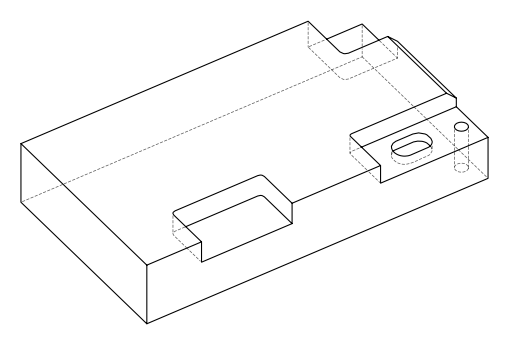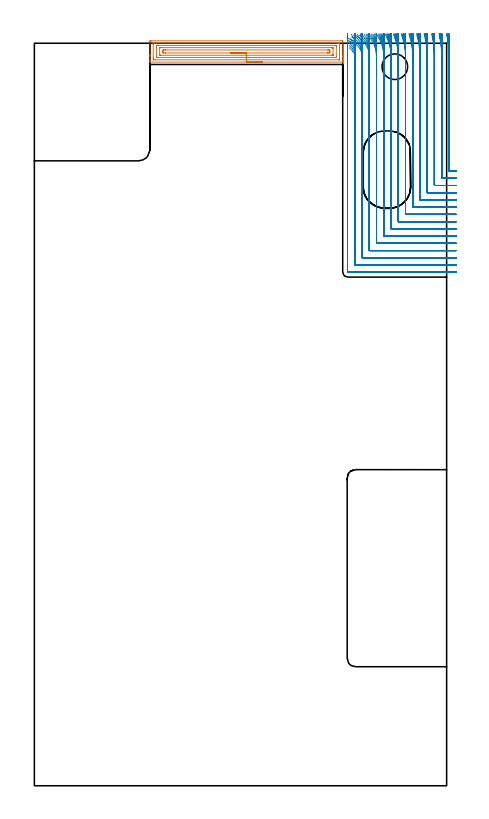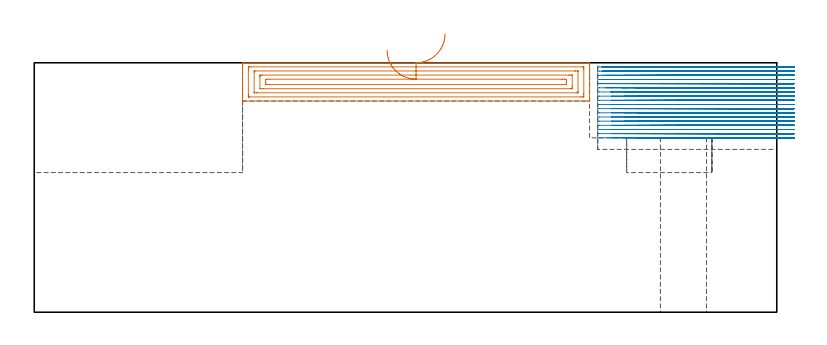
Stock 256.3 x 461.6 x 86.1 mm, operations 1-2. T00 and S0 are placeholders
(PLAN: 8 operations, 7 tool changes, 165.2 min)
(1 AREA_MILL | FG_CHAMFER_SURFACE | UGT0205_001 | 5.05 min | 11630 mm3)
(2 MILL_CORNER_NOTCH_RECTANGULAR | CORNER_NOTCH_RECTANGULAR | NXT0201_008 | Follow Part, ap 1.5, ae 75% | 90.26 min | 242647 mm3)
(3 MILL_CORNER_NOTCH_RECTANGULAR_1 | CORNER_NOTCH_RECTANGULAR_1 | NXT0201_011 | Follow Part, ap 3, ae 75% | 20.78 min | 198196 mm3)
(4 MILL_RECTANGULAR_POCKET | POCKET_RECTANGULAR_STRAIGHT | UGT0201_105 | Follow Part, ap 5.5, ae 75% | 0.78 min | 15100 mm3)
(5 MILL_SLOT | SLOT_PARTIAL_RECTANGULAR | NXT0201_013 | Follow Part, ap 2.5, ae 75% | 47.7 min | 226049 mm3)
(6 SPOT_DRILL | STEP1HOLE | NXT0321_9005460120000 | 0.04 min | 14 mm3)
(7 DRILL_THROUGH_HOLE_INTO_CENTER | STEP1HOLE | NXT0301_072 | 0.27 min | 4769 mm3)
(8 DRILL_TO_ENLARGE_THROUGH_HOLE | STEP1HOLE | UGT0301_241 | 0.28 min | 7146 mm3)
(TOOL UGT0205_001 | Chamfer Mill 20 x 3 x 45 deg. | D20 FL50 Z2)
(TOOL NXT0201_008 | ENDMILL 6mm [2P460-0600-NA 1630] | D6 FL26 Z6)
(TOOL NXT0201_011 | ENDMILL 12mm [2P460-1200-NA 1630] | D12 FL38 Z6)
(TOOL UGT0201_105 | End Mill 22 mm | D22 FL25 Z2)
(TOOL NXT0201_013 | ENDMILL 10mm | D10 FL30 Z4)
(TOOL NXT0321_9005460120000 | NC Spot Drill, 142deg, 12mm, Carbide, Uncoated | D12 PA142 FL30 Z2)
(TOOL NXT0301_072 | Carbide Drill 10.1mm [860.1-1010-051A1-MM 2214] | D10.1 PA140 FL71 Z2)
(TOOL UGT0301_241 | Twist Drill 15.9 mm | D15.9 PA118 FL120 Z2)
(OP 1 AREA_MILL)
G17 G21 G94 G90
T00 M6
G54
G17 G0 G90 X141.8 Y449.9 S1061 M3
G43 Z96.1 H0
G94 G1 X141.762 Z95.228 F250.
X141.648 Z94.363
X141.459 Z93.512
X141.197 Z92.68
X140.863 Z91.874
X140.46 Z91.1
X139.992 Z90.364
X139.46 Z89.672
X138.871 Z89.029
X138.228 Z88.439
X137.536 Z87.908
X136.8 Z87.44
X136.026 Z87.037
X135.22 Z86.703
X134.388 Z86.441
X133.536 Z86.252
X132.672 Z86.138
X131.8 Z86.1
X72.05
X71.91 Y449.906 Z86.093
X71.9 Y450.195 Z85.804
Y450.624 Z85.375
Y451.217 Z84.777
Y453.275 Z82.722
Y453.859 Z82.136
Y454.298 Z81.698
Y462.371 Z73.626
X71.903 Y462.663 Z73.334
X71.91 Y463.091 Z72.906
X72.058 Y463.095 Z72.903
X72.496 Y463.1 Z72.9
X191.104
X191.558 Y463.095 Z72.903
X191.69 Y463.091 Z72.906
X191.7 Y462.955 Z73.042
Y453.859 Z82.136
Y453.275 Z82.722
Y452.978 Z83.019
Y451.217 Z84.777
Y450.624 Z85.375
Y450.337 Z85.662
Y450.193 Z85.806
X191.69 Y449.906 Z86.093
X191.55 Y449.9 Z86.1
X131.8
Y451.314 Z84.686
X75.073
X74.28 Y451.315 Z84.685
X74.18 Y451.316 Z84.684
X73.927 Y451.321 Z84.679
X73.91 Y451.403 Z84.597
X73.903 Y451.589 Z84.411
X73.901 Y452.098 Z83.902
X73.9 Y452.473 Z83.527
X73.901 Y460.902 Z75.098
X73.902 Y461.275 Z74.725
X73.91 Y461.651 Z74.349
X73.916 Y461.68 Z74.32
X73.934 Y461.681 Z74.319
X73.982 Y461.684 Z74.316
X74.081 Y461.685 Z74.315
X74.28 Y461.686 Z74.314
X188.527
X189.32 Y461.685 Z74.315
X189.42 Y461.684 Z74.316
X189.673 Y461.679 Z74.321
X189.69 Y461.597 Z74.403
X189.697 Y461.411 Z74.589
X189.699 Y460.902 Z75.098
X189.7 Y460.527 Z75.473
X189.699 Y452.098 Z83.902
X189.698 Y451.725 Z84.275
X189.69 Y451.349 Z84.651
X189.684 Y451.32 Z84.68
X189.666 Y451.318 Z84.682
X189.618 Y451.316 Z84.684
X189.519 Y451.315 Z84.685
X189.32 Y451.314 Z84.686
X131.8
Y452.728 Z83.272
X76.316 Y452.729 Z83.271
X76.063 Y452.731 Z83.269
X75.979 Y452.732 Z83.268
X75.921 Y452.735 Z83.265
X75.91 Y452.818 Z83.182
X75.904 Y452.978 Z83.022
X75.901 Y453.139 Z82.861
Y460.022 Z75.978
X75.902 Y460.18 Z75.82
X75.909 Y460.236 Z75.764
X75.914 Y460.265 Z75.735
X75.938 Y460.266 Z75.734
X76.063 Y460.268 Z75.732
X76.702 Y460.271 Z75.729
X76.955
X187.284
X187.537 Y460.269 Z75.731
X187.621 Y460.268 Z75.732
X187.679 Y460.265 Z75.735
X187.69 Y460.182 Z75.818
X187.696 Y460.022 Z75.978
X187.699 Y459.861 Z76.139
Y452.978 Z83.022
X187.698 Y452.819 Z83.181
X187.691 Y452.764 Z83.236
X187.686 Y452.735 Z83.265
X187.662 Y452.734 Z83.266
X187.537 Y452.731 Z83.269
X186.898 Y452.729 Z83.271
X186.645 Y452.728 Z83.272
X131.8
Y454.143 Z81.857
X78.739
X78.45 Y454.144 Z81.856
X78.015 Y454.148 Z81.852
X77.919 Y454.15 Z81.85
X77.91 Y454.318 Z81.682
X77.901 Y454.686 Z81.314
X77.9 Y454.739 Z81.261
X77.901 Y458.675 Z77.325
X77.903 Y458.778 Z77.222
X77.907 Y458.829 Z77.171
X77.91 Y458.849 Z77.151
X77.934 Y458.851 Z77.149
X78.137 Y458.855 Z77.145
X78.739 Y458.857 Z77.143
X79.026
X184.861
X185.15 Y458.856 Z77.144
X185.585 Y458.852 Z77.148
X185.681 Y458.85 Z77.15
X185.69 Y458.682 Z77.318
X185.699 Y458.314 Z77.686
X185.7 Y458.261 Z77.739
X185.699 Y454.325 Z81.675
X185.697 Y454.222 Z81.778
X185.693 Y454.171 Z81.829
X185.69 Y454.151 Z81.849
X185.666 Y454.149 Z81.851
X185.463 Y454.145 Z81.855
X184.861 Y454.143 Z81.857
X184.574
X131.8
Y455.557 Z80.443
X81.414
X80.582 Y455.561 Z80.439
X80.522 Y455.564 Z80.436
X79.91 Y455.62 Z80.38
X79.902 Y456.232 Z79.768
X79.901 Y456.5 Z79.5
X79.904 Y457.111 Z78.889
X79.91 Y457.38 Z78.62
X80.465 Y457.437 Z78.563
X80.522 Y457.439 Z78.561
X81.351 Y457.443 Z78.557
X81.414
X182.186
X183.018 Y457.439 Z78.561
X183.078 Y457.436 Z78.564
X183.69 Y457.38 Z78.62
X183.698 Y456.768 Z79.232
X183.699 Y456.5 Z79.5
X183.696 Y455.889 Z80.111
X183.69 Y455.62 Z80.38
X183.135 Y455.563 Z80.437
X183.078 Y455.561 Z80.439
X182.249 Y455.557 Z80.443
X182.186
X131.8
X130.928 Z80.481
X130.064 Z80.595
X129.212 Z80.784
X128.38 Z81.046
X127.574 Z81.38
X126.8 Z81.783
X126.064 Z82.252
X125.372 Z82.783
X124.729 Z83.372
X124.14 Z84.015
X123.608 Z84.707
X123.14 Z85.443
X122.737 Z86.217
X122.403 Z87.023
X122.141 Z87.855
X121.952 Z88.707
X121.838 Z89.572
X121.8 Z90.443
G0 Z96.1
M5
M2
(OP 2 MILL_CORNER_NOTCH_RECTANGULAR)
G17 G21 G94 G90
T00 M6
G54
G17 G0 G90 X256.198 Y467.523 S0 M3
G43 Z96.1 H1
Z84.661
G94 G1 X256.724 Y464.57 F250.
G2 X257.7 Y453.523 R63. F500.
G1 Y382.495
G3 X257.995 Y382.2 R0.3
G1 X259.3
X262.3 F250.
G0 Z96.1
X251.574 Y467.546
Z84.661
G1 X252.142 Y464.6
G2 X253.2 Y453.523 R58.5 F500.
G1 Y377.995
G3 X253.495 Y377.7 R0.3
G1 X259.3
X262.3 F250.
G0 Z96.1
X246.936 Y467.536
Z84.661
G1 X247.552 Y464.6
G2 X248.7 Y453.523 R54. F500.
G1 Y373.495
G3 X248.995 Y373.2 R0.3
G1 X259.3
X262.3 F250.
G0 Z96.1
X242.273 Y467.524
Z84.661
G1 X242.945 Y464.6
G2 X244.2 Y453.523 R49.5 F500.
G1 Y368.996
G3 X244.496 Y368.7 R0.3
G1 X259.3
X262.3 F250.
G0 Z96.1
X237.577 Y467.508
Z84.661
G1 X238.315 Y464.6
G2 X239.7 Y453.523 R45. F500.
G1 Y364.496
G3 X239.996 Y364.2 R0.3
G1 X259.3
X262.3 F250.
G0 Z96.1
X232.835 Y467.486
Z84.661
G1 X233.656 Y464.6
G2 X235.2 Y453.523 R40.5 F500.
G1 Y359.996
G3 X235.496 Y359.7 R0.3
G1 X259.3
X262.3 F250.
G0 Z96.1
X228.03 Y467.454
Z84.661
G1 X228.953 Y464.6
G2 X230.7 Y453.523 R36. F500.
G1 Y355.496
G3 X230.996 Y355.2 R0.3
G1 X259.3
X262.3 F250.
G0 Z96.1
X223.133 Y467.408
Z84.661
G1 X224.188 Y464.6
G2 X226.2 Y453.523 R31.5 F500.
G1 Y350.996
G3 X226.496 Y350.7 R0.3
G1 X259.3
X262.3 F250.
G0 Z96.1
X218.092 Y467.336
Z84.661
G1 X219.323 Y464.6
G2 X221.7 Y453.523 R27. F500.
G1 Y346.496
G3 X221.996 Y346.2 R0.3
G1 X259.3
X262.3 F250.
G0 Z96.1
X212.807 Y467.211
Z84.661
G1 X214.284 Y464.6
G2 X217.2 Y453.523 R22.5 F500.
G1 Y341.997
G3 X217.497 Y341.7 R0.3
G1 X259.3
X262.3 F250.
G0 Z96.1
X207.041 Y466.965
Z84.661
G1 X208.888 Y464.6
G2 X212.7 Y453.523 R18. F500.
G1 Y337.497
G3 X212.997 Y337.2 R0.3
G1 X259.3
X262.3 F250.
G0 Z96.1
X199.955 Y466.315
Z84.661
G1 X202.416 Y464.6
G2 X208.2 Y453.523 R13.5 F500.
G1 Y332.997
G3 X208.497 Y332.7 R0.3
G1 X259.3
X262.3 F250.
G0 Z96.1
X196.013 Y462.918
Z84.661
G1 X198.7 Y461.585
G2 X203.7 Y453.523 R9. F500.
G1 Y328.497
G3 X203.997 Y328.2 R0.3
G1 X259.3
X262.3 F250.
G0 Z96.1
X195.843 Y458.809
Z84.661
G1 X197.931 Y456.655
G2 X199.2 Y453.523 R4.5 F500.
G1 Y323.997
G3 X199.497 Y323.7 R0.3
G1 X259.3
X262.3 F250.
G0 Z96.1
X194.7 Y456.523
Z84.661
G1 Y453.523
Y319.5 F500.
G3 X195. Y319.2 R0.3
G1 X259.3
X262.3 F250.
G0 Z96.1
X256.515 Y467.489
Z83.222
G1 X256.97 Y464.524
G2 X257.7 Y454.962 R63. F500.
G1 Y382.495
G3 X257.995 Y382.2 R0.3
G1 X259.3
X262.3 F250.
G0 Z96.1
X251.906 Y467.559
Z83.222
G1 X252.401 Y464.6
G2 X253.2 Y454.962 R58.5 F500.
G1 Y377.995
G3 X253.495 Y377.7 R0.3
G1 X259.3
X262.3 F250.
G0 Z96.1
X247.297 Y467.552
Z83.222
G1 X247.833 Y464.6
G2 X248.7 Y454.962 R54. F500.
G1 Y373.495
G3 X248.995 Y373.2 R0.3
G1 X259.3
X262.3 F250.
G0 Z96.1
X242.668 Y467.543
Z83.222
G1 X243.253 Y464.6
G2 X244.2 Y454.962 R49.5 F500.
G1 Y368.996
G3 X244.496 Y368.7 R0.3
G1 X259.3
X262.3 F250.
G0 Z96.1
X238.013 Y467.53
Z83.222
G1 X238.656 Y464.6
G2 X239.7 Y454.962 R45. F500.
G1 Y364.496
G3 X239.996 Y364.2 R0.3
G1 X259.3
X262.3 F250.
G0 Z96.1
X233.323 Y467.514
Z83.222
G1 X234.036 Y464.6
G2 X235.2 Y454.962 R40.5 F500.
G1 Y359.996
G3 X235.496 Y359.7 R0.3
G1 X259.3
X262.3 F250.
G0 Z96.1
X228.583 Y467.49
Z83.222
G1 X229.386 Y464.6
G2 X230.7 Y454.962 R36. F500.
G1 Y355.496
G3 X230.996 Y355.2 R0.3
G1 X259.3
X262.3 F250.
G0 Z96.1
X223.771 Y467.456
Z83.222
G1 X224.689 Y464.6
G2 X226.2 Y454.962 R31.5 F500.
G1 Y350.996
G3 X226.496 Y350.7 R0.3
G1 X259.3
X262.3 F250.
G0 Z96.1
X218.85 Y467.402
Z83.222
G1 X219.921 Y464.6
G2 X221.7 Y454.962 R27. F500.
G1 Y346.496
G3 X221.996 Y346.2 R0.3
G1 X259.3
X262.3 F250.
G0 Z96.1
X213.746 Y467.311
Z83.222
G1 X215.031 Y464.6
G2 X217.2 Y454.962 R22.5 F500.
G1 Y341.997
G3 X217.497 Y341.7 R0.3
G1 X259.3
X262.3 F250.
G0 Z96.1
X208.296 Y467.134
Z83.222
G1 X209.902 Y464.6
G2 X212.7 Y454.962 R18. F500.
G1 Y337.497
G3 X212.997 Y337.2 R0.3
G1 X259.3
X262.3 F250.
G0 Z96.1
X202.011 Y466.701
Z83.222
G1 X204.153 Y464.6
G2 X208.2 Y454.962 R13.5 F500.
G1 Y332.997
G3 X208.497 Y332.7 R0.3
G1 X259.3
X262.3 F250.
G0 Z96.1
X196.347 Y464.305
Z83.222
G1 X198.985 Y462.876
G2 X203.7 Y454.962 R9. F500.
G1 Y328.497
G3 X203.997 Y328.2 R0.3
G1 X259.3
X262.3 F250.
G0 Z96.1
X195.835 Y460.25
Z83.222
G1 X197.926 Y458.099
G2 X199.2 Y454.962 R4.5 F500.
G1 Y323.997
G3 X199.497 Y323.7 R0.3
G1 X259.3
X262.3 F250.
G0 Z96.1
X194.7 Y457.962
Z83.222
G1 Y454.962
Y319.5 F500.
G3 X195. Y319.2 R0.3
G1 X259.3
X262.3 F250.
G0 Z96.1
X256.797 Y467.443
Z81.783
G1 X257.181 Y464.468
G2 X257.7 Y456.401 R63. F500.
G1 Y382.495
G3 X257.995 Y382.2 R0.3
G1 X259.3
X262.3 F250.
G0 Z96.1
X252.202 Y467.57
Z81.783
G1 X252.623 Y464.6
G2 X253.2 Y456.401 R58.5 F500.
G1 Y377.995
G3 X253.495 Y377.7 R0.3
G1 X259.3
X262.3 F250.
G0 Z96.1
X247.618 Y467.565
Z81.783
G1 X248.074 Y464.6
G2 X248.7 Y456.401 R54. F500.
G1 Y373.495
G3 X248.995 Y373.2 R0.3
G1 X259.3
X262.3 F250.
G0 Z96.1
X243.019 Y467.559
Z81.783
G1 X243.516 Y464.6
G2 X244.2 Y456.401 R49.5 F500.
G1 Y368.996
G3 X244.496 Y368.7 R0.3
G1 X259.3
X262.3 F250.
G0 Z96.1
X238.4 Y467.55
Z81.783
G1 X238.947 Y464.6
G2 X239.7 Y456.401 R45. F500.
G1 Y364.496
G3 X239.996 Y364.2 R0.3
G1 X259.3
X262.3 F250.
G0 Z96.1
X233.754 Y467.538
Z81.783
G1 X234.361 Y464.6
G2 X235.2 Y456.401 R40.5 F500.
G1 Y359.996
G3 X235.496 Y359.7 R0.3
G1 X259.3
X262.3 F250.
G0 Z96.1
X229.071 Y467.521
Z81.783
G1 X229.754 Y464.6
G2 X230.7 Y456.401 R36. F500.
G1 Y355.496
G3 X230.996 Y355.2 R0.3
G1 X259.3
X262.3 F250.
G0 Z96.1
X224.333 Y467.497
Z81.783
G1 X225.114 Y464.6
G2 X226.2 Y456.401 R31.5 F500.
G1 Y350.996
G3 X226.496 Y350.7 R0.3
G1 X259.3
X262.3 F250.
G0 Z96.1
X219.514 Y467.458
Z81.783
G1 X220.425 Y464.6
G2 X221.7 Y456.401 R27. F500.
G1 Y346.496
G3 X221.996 Y346.2 R0.3
G1 X259.3
X262.3 F250.
G0 Z96.1
X214.56 Y467.394
Z81.783
G1 X215.653 Y464.6
G2 X217.2 Y456.401 R22.5 F500.
G1 Y341.997
G3 X217.497 Y341.7 R0.3
G1 X259.3
X262.3 F250.
G0 Z96.1
X209.358 Y467.271
Z81.783
G1 X210.724 Y464.6
G2 X212.7 Y456.401 R18. F500.
G1 Y337.497
G3 X212.997 Y337.2 R0.3
G1 X259.3
X262.3 F250.
G0 Z96.1
X203.603 Y466.983
Z81.783
G1 X205.425 Y464.6
G2 X208.2 Y456.401 R13.5 F500.
G1 Y332.997
G3 X208.497 Y332.7 R0.3
G1 X259.3
X262.3 F250.
G0 Z96.1
X197.218 Y465.548
Z81.783
G1 X199.71 Y463.877
G2 X203.7 Y456.401 R9. F500.
G1 Y328.497
G3 X203.997 Y328.2 R0.3
G1 X259.3
X262.3 F250.
G0 Z96.1
X195.834 Y461.689
Z81.783
G1 X197.926 Y459.538
G2 X199.2 Y456.401 R4.5 F500.
G1 Y323.997
G3 X199.497 Y323.7 R0.3
G1 X259.3
X262.3 F250.
G0 Z96.1
X194.7 Y459.401
Z81.783
G1 Y456.401
Y319.5 F500.
G3 X195. Y319.2 R0.3
G1 X259.3
X262.3 F250.
G0 Z96.1
X257.066 Y467.386
Z80.344
G1 X257.372 Y464.402
G2 X257.7 Y457.98 R63. F500.
G1 Y382.495
G3 X257.995 Y382.2 R0.3
G1 X259.3
X262.3 F250.
G0 Z96.1
X252.485 Y467.581
Z80.344
G1 X252.824 Y464.6
G2 X253.2 Y457.98 R58.5 F500.
G1 Y377.995
G3 X253.495 Y377.7 R0.3
G1 X259.3
X262.3 F250.
G0 Z96.1
X247.925 Y467.577
Z80.344
G1 X248.293 Y464.6
G2 X248.7 Y457.98 R54. F500.
G1 Y373.495
G3 X248.995 Y373.2 R0.3
G1 X259.3
X262.3 F250.
G0 Z96.1
X243.354 Y467.573
Z80.344
G1 X243.755 Y464.6
G2 X244.2 Y457.98 R49.5 F500.
G1 Y368.996
G3 X244.496 Y368.7 R0.3
G1 X259.3
X262.3 F250.
G0 Z96.1
X238.769 Y467.567
Z80.344
G1 X239.21 Y464.6
G2 X239.7 Y457.98 R45. F500.
G1 Y364.496
G3 X239.996 Y364.2 R0.3
G1 X259.3
X262.3 F250.
G0 Z96.1
X234.165 Y467.56
Z80.344
G1 X234.655 Y464.6
G2 X235.2 Y457.98 R40.5 F500.
G1 Y359.996
G3 X235.496 Y359.7 R0.3
G1 X259.3
X262.3 F250.
G0 Z96.1
X229.535 Y467.549
Z80.344
G1 X230.086 Y464.6
G2 X230.7 Y457.98 R36. F500.
G1 Y355.496
G3 X230.996 Y355.2 R0.3
G1 X259.3
X262.3 F250.
G0 Z96.1
X224.866 Y467.533
Z80.344
G1 X225.497 Y464.6
G2 X226.2 Y457.98 R31.5 F500.
G1 Y350.996
G3 X226.496 Y350.7 R0.3
G1 X259.3
X262.3 F250.
G0 Z96.1
X220.14 Y467.508
Z80.344
G1 X220.876 Y464.6
G2 X221.7 Y457.98 R27. F500.
G1 Y346.496
G3 X221.996 Y346.2 R0.3
G1 X259.3
X262.3 F250.
G0 Z96.1
X215.322 Y467.467
Z80.344
G1 X216.204 Y464.6
G2 X217.2 Y457.98 R22.5 F500.
G1 Y341.997
G3 X217.497 Y341.7 R0.3
G1 X259.3
X262.3 F250.
G0 Z96.1
X210.335 Y467.39
Z80.344
G1 X211.439 Y464.6
G2 X212.7 Y457.98 R18. F500.
G1 Y337.497
G3 X212.997 Y337.2 R0.3
G1 X259.3
X262.3 F250.
G0 Z96.1
X204.995 Y467.215
Z80.344
G1 X206.466 Y464.6
G2 X208.2 Y457.98 R13.5 F500.
G1 Y332.997
G3 X208.497 Y332.7 R0.3
G1 X259.3
X262.3 F250.
G0 Z96.1
X198.591 Y466.633
Z80.344
G1 X200.798 Y464.6
G2 X203.7 Y457.98 R9. F500.
G1 Y328.497
G3 X203.997 Y328.2 R0.3
G1 X259.3
X262.3 F250.
G0 Z96.1
X195.037 Y463.378
Z80.344
G1 X197.424 Y461.562
G2 X199.2 Y457.98 R4.5 F500.
G1 Y323.997
G3 X199.497 Y323.7 R0.3
G1 X259.3
X262.3 F250.
G0 Z96.1
X194.7 Y460.98
Z80.344
G1 Y457.98
Y319.5 F500.
G3 X195. Y319.2 R0.3
G1 X259.3
X262.3 F250.
G0 Z96.1
X257.317 Y467.326
Z78.905
G1 X257.535 Y464.334
G2 X257.7 Y459.773 R63. F500.
G1 Y382.495
G3 X257.995 Y382.2 R0.3
G1 X259.3
X262.3 F250.
G0 Z96.1
X252.753 Y467.59
Z78.905
G1 X253.001 Y464.6
G2 X253.2 Y459.773 R58.5 F500.
G1 Y377.995
G3 X253.495 Y377.7 R0.3
G1 X259.3
X262.3 F250.
G0 Z96.1
X248.216 Y467.588
Z78.905
G1 X248.484 Y464.6
G2 X248.7 Y459.773 R54. F500.
G1 Y373.495
G3 X248.995 Y373.2 R0.3
G1 X259.3
X262.3 F250.
G0 Z96.1
X243.672 Y467.586
Z78.905
G1 X243.964 Y464.6
G2 X244.2 Y459.773 R49.5 F500.
G1 Y368.996
G3 X244.496 Y368.7 R0.3
G1 X259.3
X262.3 F250.
G0 Z96.1
X239.119 Y467.583
Z78.905
G1 X239.44 Y464.6
G2 X239.7 Y459.773 R45. F500.
G1 Y364.496
G3 X239.996 Y364.2 R0.3
G1 X259.3
X262.3 F250.
G0 Z96.1
X234.554 Y467.579
Z78.905
G1 X234.911 Y464.6
G2 X235.2 Y459.773 R40.5 F500.
G1 Y359.996
G3 X235.496 Y359.7 R0.3
G1 X259.3
X262.3 F250.
G0 Z96.1
X229.973 Y467.573
Z78.905
G1 X230.375 Y464.6
G2 X230.7 Y459.773 R36. F500.
G1 Y355.496
G3 X230.996 Y355.2 R0.3
G1 X259.3
X262.3 F250.
G0 Z96.1
X225.368 Y467.565
Z78.905
G1 X225.828 Y464.6
G2 X226.2 Y459.773 R31.5 F500.
G1 Y350.996
G3 X226.496 Y350.7 R0.3
G1 X259.3
X262.3 F250.
G0 Z96.1
X220.729 Y467.552
Z78.905
G1 X221.265 Y464.6
G2 X221.7 Y459.773 R27. F500.
G1 Y346.496
G3 X221.996 Y346.2 R0.3
G1 X259.3
X262.3 F250.
G0 Z96.1
X216.033 Y467.53
Z78.905
G1 X216.676 Y464.6
G2 X217.2 Y459.773 R22.5 F500.
G1 Y341.997
G3 X217.497 Y341.7 R0.3
G1 X259.3
X262.3 F250.
G0 Z96.1
X211.236 Y467.49
Z78.905
G1 X212.041 Y464.6
G2 X212.7 Y459.773 R18. F500.
G1 Y337.497
G3 X212.997 Y337.2 R0.3
G1 X259.3
X262.3 F250.
G0 Z96.1
X206.235 Y467.402
Z78.905
G1 X207.308 Y464.6
G2 X208.2 Y459.773 R13.5 F500.
G1 Y332.997
G3 X208.497 Y332.7 R0.3
G1 X259.3
X262.3 F250.
G0 Z96.1
X200.687 Y467.132
Z78.905
G1 X202.296 Y464.6
G2 X203.7 Y459.773 R9. F500.
G1 Y328.497
G3 X203.997 Y328.2 R0.3
G1 X259.3
X262.3 F250.
G0 Z96.1
X194.314 Y465.168
Z78.905
G1 X196.923 Y463.686
G2 X199.2 Y459.773 R4.5 F500.
G1 Y323.997
G3 X199.497 Y323.7 R0.3
G1 X259.3
X262.3 F250.
G0 Z96.1
X194.7 Y462.773
Z78.905
G1 Y459.773
Y319.5 F500.
G3 X195. Y319.2 R0.3
G1 X259.3
X262.3 F250.
G0 Z96.1
X257.581 Y467.267
Z77.467
G1 X257.671 Y464.268
G2 X257.7 Y462.364 R63. F500.
G1 Y382.495
G3 X257.995 Y382.2 R0.3
G1 X259.3
X262.3 F250.
G0 Z96.1
X253.043 Y467.598
Z77.467
G1 X253.157 Y464.6
G2 X253.2 Y462.364 R58.5 F500.
G1 Y377.995
G3 X253.495 Y377.7 R0.3
G1 X259.3
X262.3 F250.
G0 Z96.1
X248.529 Y467.597
Z77.467
G1 X248.654 Y464.6
G2 X248.7 Y462.364 R54. F500.
G1 Y373.495
G3 X248.995 Y373.2 R0.3
G1 X259.3
X262.3 F250.
G0 Z96.1
X244.014 Y467.597
Z77.467
G1 X244.149 Y464.6
G2 X244.2 Y462.364 R49.5 F500.
G1 Y368.996
G3 X244.496 Y368.7 R0.3
G1 X259.3
X262.3 F250.
G0 Z96.1
X239.495 Y467.596
Z77.467
G1 X239.644 Y464.6
G2 X239.7 Y462.364 R45. F500.
G1 Y364.496
G3 X239.996 Y364.2 R0.3
G1 X259.3
X262.3 F250.
G0 Z96.1
X234.973 Y467.595
Z77.467
G1 X235.138 Y464.6
G2 X235.2 Y462.364 R40.5 F500.
G1 Y359.996
G3 X235.496 Y359.7 R0.3
G1 X259.3
X262.3 F250.
G0 Z96.1
X230.444 Y467.594
Z77.467
G1 X230.63 Y464.6
G2 X230.7 Y462.364 R36. F500.
G1 Y355.496
G3 X230.996 Y355.2 R0.3
G1 X259.3
X262.3 F250.
G0 Z96.1
X225.908 Y467.592
Z77.467
G1 X226.121 Y464.6
G2 X226.2 Y462.364 R31.5 F500.
G1 Y350.996
G3 X226.496 Y350.7 R0.3
G1 X259.3
X262.3 F250.
G0 Z96.1
X221.359 Y467.59
Z77.467
G1 X221.607 Y464.6
G2 X221.7 Y462.364 R27. F500.
G1 Y346.496
G3 X221.996 Y346.2 R0.3
G1 X259.3
X262.3 F250.
G0 Z96.1
X216.79 Y467.585
Z77.467
G1 X217.089 Y464.6
G2 X217.2 Y462.364 R22.5 F500.
G1 Y341.997
G3 X217.497 Y341.7 R0.3
G1 X259.3
X262.3 F250.
G0 Z96.1
X212.188 Y467.577
Z77.467
G1 X212.561 Y464.6
G2 X212.7 Y462.364 R18. F500.
G1 Y337.497
G3 X212.997 Y337.2 R0.3
G1 X259.3
X262.3 F250.
G0 Z96.1
X207.517 Y467.559
Z77.467
G1 X208.013 Y464.6
G2 X208.2 Y462.364 R13.5 F500.
G1 Y332.997
G3 X208.497 Y332.7 R0.3
G1 X259.3
X262.3 F250.
G0 Z96.1
X202.672 Y467.506
Z77.467
G1 X203.418 Y464.6
G2 X203.7 Y462.364 R9. F500.
G1 Y328.497
G3 X203.997 Y328.2 R0.3
G1 X259.3
X262.3 F250.
G0 Z96.1
X197.114 Y467.203
Z77.467
G1 X198.605 Y464.6
G2 X199.2 Y462.364 R4.5 F500.
G1 Y323.997
G3 X199.497 Y323.7 R0.3
G1 X259.3
X262.3 F250.
G0 Z96.1
X194.7 Y465.364
Z77.467
G1 Y462.364
Y319.5 F500.
G3 X195. Y319.2 R0.3
G1 X259.3
X262.3 F250.
G0 Z96.1
X257.699 Y467.253
Z76.028
G1 X257.7 Y464.253
Y382.495 F500.
G3 X257.995 Y382.2 R0.3
G1 X259.3
X262.3 F250.
G0 Z96.1
X253.179 Y467.6
Z76.028
G1 X253.199 Y464.6
G2 X253.2 Y464.223 R58.5 F500.
G1 Y377.995
G3 X253.495 Y377.7 R0.3
G1 X259.3
X262.3 F250.
G0 Z96.1
X248.678 Y467.6
Z76.028
G1 X248.699 Y464.6
G2 X248.7 Y464.223 R54. F500.
G1 Y373.495
G3 X248.995 Y373.2 R0.3
G1 X259.3
X262.3 F250.
G0 Z96.1
X244.176 Y467.6
Z76.028
G1 X244.199 Y464.6
G2 X244.2 Y464.223 R49.5 F500.
G1 Y368.996
G3 X244.496 Y368.7 R0.3
G1 X259.3
X262.3 F250.
G0 Z96.1
X239.673 Y467.6
Z76.028
G1 X239.698 Y464.6
G2 X239.7 Y464.223 R45. F500.
G1 Y364.496
G3 X239.996 Y364.2 R0.3
G1 X259.3
X262.3 F250.
G0 Z96.1
X235.17 Y467.6
Z76.028
G1 X235.198 Y464.6
G2 X235.2 Y464.223 R40.5 F500.
G1 Y359.996
G3 X235.496 Y359.7 R0.3
G1 X259.3
X262.3 F250.
G0 Z96.1
X230.667 Y467.6
Z76.028
G1 X230.698 Y464.6
G2 X230.7 Y464.223 R36. F500.
G1 Y355.496
G3 X230.996 Y355.2 R0.3
G1 X259.3
X262.3 F250.
G0 Z96.1
X226.162 Y467.6
Z76.028
G1 X226.198 Y464.6
G2 X226.2 Y464.223 R31.5 F500.
G1 Y350.996
G3 X226.496 Y350.7 R0.3
G1 X259.3
X262.3 F250.
G0 Z96.1
X221.656 Y467.6
Z76.028
G1 X221.697 Y464.6
G2 X221.7 Y464.223 R27. F500.
G1 Y346.496
G3 X221.996 Y346.2 R0.3
G1 X259.3
X262.3 F250.
G0 Z96.1
X217.147 Y467.6
Z76.028
G1 X217.197 Y464.6
G2 X217.2 Y464.223 R22.5 F500.
G1 Y341.997
G3 X217.497 Y341.7 R0.3
G1 X259.3
X262.3 F250.
G0 Z96.1
X212.633 Y467.599
Z76.028
G1 X212.696 Y464.6
G2 X212.7 Y464.223 R18. F500.
G1 Y337.497
G3 X212.997 Y337.2 R0.3
G1 X259.3
X262.3 F250.
G0 Z96.1
X208.111 Y467.599
Z76.028
G1 X208.195 Y464.6
G2 X208.2 Y464.223 R13.5 F500.
G1 Y332.997
G3 X208.497 Y332.7 R0.3
G1 X259.3
X262.3 F250.
G0 Z96.1
X203.567 Y467.597
Z76.028
G1 X203.692 Y464.6
G2 X203.7 Y464.223 R9. F500.
G1 Y328.497
G3 X203.997 Y328.2 R0.3
G1 X259.3
X262.3 F250.
G0 Z96.1
X198.933 Y467.589
Z76.028
G1 X199.184 Y464.6
G2 X199.2 Y464.223 R4.5 F500.
G1 Y323.997
G3 X199.497 Y323.7 R0.3
G1 X259.3
X262.3 F250.
G0 Z96.1
X194.7 Y467.223
Z76.028
G1 Y464.223
Y319.5 F500.
G3 X195. Y319.2 R0.3
G1 X259.3
X262.3 F250.
G0 Z96.1
X257.7 Y467.253
Z74.589
G1 Y464.253
Y382.495 F500.
G3 X257.995 Y382.2 R0.3
G1 X259.3
X262.3 F250.
G0 Z96.1
X253.2 Y467.6
Z74.589
G1 Y464.6
Y377.995 F500.
G3 X253.495 Y377.7 R0.3
G1 X259.3
X262.3 F250.
G0 Z96.1
X248.7 Y467.6
Z74.589
G1 Y464.6
Y373.495 F500.
G3 X248.995 Y373.2 R0.3
G1 X259.3
X262.3 F250.
G0 Z96.1
X244.2 Y467.6
Z74.589
G1 Y464.6
Y368.996 F500.
G3 X244.496 Y368.7 R0.3
G1 X259.3
X262.3 F250.
G0 Z96.1
X239.7 Y467.6
Z74.589
G1 Y464.6
Y364.496 F500.
G3 X239.996 Y364.2 R0.3
G1 X259.3
X262.3 F250.
G0 Z96.1
X235.2 Y467.6
Z74.589
G1 Y464.6
Y359.996 F500.
G3 X235.496 Y359.7 R0.3
G1 X259.3
X262.3 F250.
G0 Z96.1
X230.7 Y467.6
Z74.589
G1 Y464.6
Y355.496 F500.
G3 X230.996 Y355.2 R0.3
G1 X259.3
X262.3 F250.
G0 Z96.1
X226.2 Y467.6
Z74.589
G1 Y464.6
Y350.996 F500.
G3 X226.496 Y350.7 R0.3
G1 X259.3
X262.3 F250.
G0 Z96.1
X221.7 Y467.6
Z74.589
G1 Y464.6
Y346.496 F500.
G3 X221.996 Y346.2 R0.3
G1 X259.3
X262.3 F250.
G0 Z96.1
X217.2 Y467.6
Z74.589
G1 Y464.6
Y341.997 F500.
G3 X217.497 Y341.7 R0.3
G1 X259.3
X262.3 F250.
G0 Z96.1
X212.7 Y467.6
Z74.589
G1 Y464.6
Y337.497 F500.
G3 X212.997 Y337.2 R0.3
G1 X259.3
X262.3 F250.
G0 Z96.1
X208.2 Y467.6
Z74.589
G1 Y464.6
Y332.997 F500.
G3 X208.497 Y332.7 R0.3
G1 X259.3
X262.3 F250.
G0 Z96.1
X203.7 Y467.6
Z74.589
G1 Y464.6
Y328.497 F500.
G3 X203.997 Y328.2 R0.3
G1 X259.3
X262.3 F250.
G0 Z96.1
X199.2 Y467.6
Z74.589
G1 Y464.6
Y323.997 F500.
G3 X199.497 Y323.7 R0.3
G1 X259.3
X262.3 F250.
G0 Z96.1
X194.7 Y467.6
Z74.589
G1 Y464.6
Y319.5 F500.
G3 X195. Y319.2 R0.3
G1 X259.3
X262.3 F250.
G0 Z96.1
X257.7 Y467.253
Z73.15
G1 Y464.253
Y382.495 F500.
G3 X257.995 Y382.2 R0.3
G1 X259.3
X262.3 F250.
G0 Z96.1
X253.2 Y467.6
Z73.15
G1 Y464.6
Y377.995 F500.
G3 X253.495 Y377.7 R0.3
G1 X259.3
X262.3 F250.
G0 Z96.1
X248.7 Y467.6
Z73.15
G1 Y464.6
Y373.495 F500.
G3 X248.995 Y373.2 R0.3
G1 X259.3
X262.3 F250.
G0 Z96.1
X244.2 Y467.6
Z73.15
G1 Y464.6
Y368.996 F500.
G3 X244.496 Y368.7 R0.3
G1 X259.3
X262.3 F250.
G0 Z96.1
X239.7 Y467.6
Z73.15
G1 Y464.6
Y364.496 F500.
G3 X239.996 Y364.2 R0.3
G1 X259.3
X262.3 F250.
G0 Z96.1
X235.2 Y467.6
Z73.15
G1 Y464.6
Y359.996 F500.
G3 X235.496 Y359.7 R0.3
G1 X259.3
X262.3 F250.
G0 Z96.1
X230.7 Y467.6
Z73.15
G1 Y464.6
Y355.496 F500.
G3 X230.996 Y355.2 R0.3
G1 X259.3
X262.3 F250.
G0 Z96.1
X226.2 Y467.6
Z73.15
G1 Y464.6
Y350.996 F500.
G3 X226.496 Y350.7 R0.3
G1 X259.3
X262.3 F250.
G0 Z96.1
X221.7 Y467.6
Z73.15
G1 Y464.6
Y346.496 F500.
G3 X221.996 Y346.2 R0.3
G1 X259.3
X262.3 F250.
G0 Z96.1
X217.2 Y467.6
Z73.15
G1 Y464.6
Y341.997 F500.
G3 X217.497 Y341.7 R0.3
G1 X259.3
X262.3 F250.
G0 Z96.1
X212.7 Y467.6
Z73.15
G1 Y464.6
Y337.497 F500.
G3 X212.997 Y337.2 R0.3
G1 X259.3
X262.3 F250.
G0 Z96.1
X208.2 Y467.6
Z73.15
G1 Y464.6
Y332.997 F500.
G3 X208.497 Y332.7 R0.3
G1 X259.3
X262.3 F250.
G0 Z96.1
X203.7 Y467.6
Z73.15
G1 Y464.6
Y328.497 F500.
G3 X203.997 Y328.2 R0.3
G1 X259.3
X262.3 F250.
G0 Z96.1
X199.2 Y467.6
Z73.15
G1 Y464.6
Y323.997 F500.
G3 X199.497 Y323.7 R0.3
G1 X259.3
X262.3 F250.
G0 Z96.1
X194.7 Y467.6
Z73.15
G1 Y464.6
Y319.5 F500.
G3 X195. Y319.2 R0.3
G1 X259.3
X262.3 F250.
G0 Z96.1
X257.7 Y467.253
Z71.711
G1 Y464.253
Y382.495 F500.
G3 X257.995 Y382.2 R0.3
G1 X259.3
X262.3 F250.
G0 Z96.1
X253.2 Y467.6
Z71.711
G1 Y464.6
Y377.995 F500.
G3 X253.495 Y377.7 R0.3
G1 X259.3
X262.3 F250.
G0 Z96.1
X248.7 Y467.6
Z71.711
G1 Y464.6
Y373.495 F500.
G3 X248.995 Y373.2 R0.3
G1 X259.3
X262.3 F250.
G0 Z96.1
X244.2 Y467.6
Z71.711
G1 Y464.6
Y368.996 F500.
G3 X244.496 Y368.7 R0.3
G1 X259.3
X262.3 F250.
G0 Z96.1
X239.7 Y467.6
Z71.711
G1 Y464.6
Y364.496 F500.
G3 X239.996 Y364.2 R0.3
G1 X259.3
X262.3 F250.
G0 Z96.1
X235.2 Y467.6
Z71.711
G1 Y464.6
Y359.996 F500.
G3 X235.496 Y359.7 R0.3
G1 X259.3
X262.3 F250.
G0 Z96.1
X230.7 Y467.6
Z71.711
G1 Y464.6
Y355.496 F500.
G3 X230.996 Y355.2 R0.3
G1 X259.3
X262.3 F250.
G0 Z96.1
X226.2 Y467.6
Z71.711
G1 Y464.6
Y350.996 F500.
G3 X226.496 Y350.7 R0.3
G1 X259.3
X262.3 F250.
G0 Z96.1
X221.7 Y467.6
Z71.711
G1 Y464.6
Y346.496 F500.
G3 X221.996 Y346.2 R0.3
G1 X259.3
X262.3 F250.
G0 Z96.1
X217.2 Y467.6
Z71.711
G1 Y464.6
Y341.997 F500.
G3 X217.497 Y341.7 R0.3
G1 X259.3
X262.3 F250.
G0 Z96.1
X212.7 Y467.6
Z71.711
G1 Y464.6
Y337.497 F500.
G3 X212.997 Y337.2 R0.3
G1 X259.3
X262.3 F250.
G0 Z96.1
X208.2 Y467.6
Z71.711
G1 Y464.6
Y332.997 F500.
G3 X208.497 Y332.7 R0.3
G1 X259.3
X262.3 F250.
G0 Z96.1
X203.7 Y467.6
Z71.711
G1 Y464.6
Y328.497 F500.
G3 X203.997 Y328.2 R0.3
G1 X259.3
X262.3 F250.
G0 Z96.1
X199.2 Y467.6
Z71.711
G1 Y464.6
Y323.997 F500.
G3 X199.497 Y323.7 R0.3
G1 X259.3
X262.3 F250.
G0 Z96.1
X194.7 Y467.6
Z71.711
G1 Y464.6
Y319.5 F500.
G3 X195. Y319.2 R0.3
G1 X259.3
X262.3 F250.
G0 Z96.1
X257.7 Y467.253
Z70.272
G1 Y464.253
Y382.495 F500.
G3 X257.995 Y382.2 R0.3
G1 X259.3
X262.3 F250.
G0 Z96.1
X253.2 Y467.6
Z70.272
G1 Y464.6
Y377.995 F500.
G3 X253.495 Y377.7 R0.3
G1 X259.3
X262.3 F250.
G0 Z96.1
X248.7 Y467.6
Z70.272
G1 Y464.6
Y373.495 F500.
G3 X248.995 Y373.2 R0.3
G1 X259.3
X262.3 F250.
G0 Z96.1
X244.2 Y467.6
Z70.272
G1 Y464.6
Y368.996 F500.
G3 X244.496 Y368.7 R0.3
G1 X259.3
X262.3 F250.
G0 Z96.1
X239.7 Y467.6
Z70.272
G1 Y464.6
Y364.496 F500.
G3 X239.996 Y364.2 R0.3
G1 X259.3
X262.3 F250.
G0 Z96.1
X235.2 Y467.6
Z70.272
G1 Y464.6
Y359.996 F500.
G3 X235.496 Y359.7 R0.3
G1 X259.3
X262.3 F250.
G0 Z96.1
X230.7 Y467.6
Z70.272
G1 Y464.6
Y355.496 F500.
G3 X230.996 Y355.2 R0.3
G1 X259.3
X262.3 F250.
G0 Z96.1
X226.2 Y467.6
Z70.272
G1 Y464.6
Y350.996 F500.
G3 X226.496 Y350.7 R0.3
G1 X259.3
X262.3 F250.
G0 Z96.1
X221.7 Y467.6
Z70.272
G1 Y464.6
Y346.496 F500.
G3 X221.996 Y346.2 R0.3
G1 X259.3
X262.3 F250.
G0 Z96.1
X217.2 Y467.6
Z70.272
G1 Y464.6
Y341.997 F500.
G3 X217.497 Y341.7 R0.3
G1 X259.3
X262.3 F250.
G0 Z96.1
X212.7 Y467.6
Z70.272
G1 Y464.6
Y337.497 F500.
G3 X212.997 Y337.2 R0.3
G1 X259.3
X262.3 F250.
G0 Z96.1
X208.2 Y467.6
Z70.272
G1 Y464.6
Y332.997 F500.
G3 X208.497 Y332.7 R0.3
G1 X259.3
X262.3 F250.
G0 Z96.1
X203.7 Y467.6
Z70.272
G1 Y464.6
Y328.497 F500.
G3 X203.997 Y328.2 R0.3
G1 X259.3
X262.3 F250.
G0 Z96.1
X199.2 Y467.6
Z70.272
G1 Y464.6
Y323.997 F500.
G3 X199.497 Y323.7 R0.3
G1 X259.3
X262.3 F250.
G0 Z96.1
X194.7 Y467.6
Z70.272
G1 Y464.6
Y319.5 F500.
G3 X195. Y319.2 R0.3
G1 X259.3
X262.3 F250.
G0 Z96.1
X257.7 Y467.253
Z68.833
G1 Y464.253
Y382.495 F500.
G3 X257.995 Y382.2 R0.3
G1 X259.3
X262.3 F250.
G0 Z96.1
X253.2 Y467.6
Z68.833
G1 Y464.6
Y377.995 F500.
G3 X253.495 Y377.7 R0.3
G1 X259.3
X262.3 F250.
G0 Z96.1
X248.7 Y467.6
Z68.833
G1 Y464.6
Y373.495 F500.
G3 X248.995 Y373.2 R0.3
G1 X259.3
X262.3 F250.
G0 Z96.1
X244.2 Y467.6
Z68.833
G1 Y464.6
Y368.996 F500.
G3 X244.496 Y368.7 R0.3
G1 X259.3
X262.3 F250.
G0 Z96.1
X239.7 Y467.6
Z68.833
G1 Y464.6
Y364.496 F500.
G3 X239.996 Y364.2 R0.3
G1 X259.3
X262.3 F250.
G0 Z96.1
X235.2 Y467.6
Z68.833
G1 Y464.6
Y359.996 F500.
G3 X235.496 Y359.7 R0.3
G1 X259.3
X262.3 F250.
G0 Z96.1
X230.7 Y467.6
Z68.833
G1 Y464.6
Y355.496 F500.
G3 X230.996 Y355.2 R0.3
G1 X259.3
X262.3 F250.
G0 Z96.1
X226.2 Y467.6
Z68.833
G1 Y464.6
Y350.996 F500.
G3 X226.496 Y350.7 R0.3
G1 X259.3
X262.3 F250.
G0 Z96.1
X221.7 Y467.6
Z68.833
G1 Y464.6
Y346.496 F500.
G3 X221.996 Y346.2 R0.3
G1 X259.3
X262.3 F250.
G0 Z96.1
X217.2 Y467.6
Z68.833
G1 Y464.6
Y341.997 F500.
G3 X217.497 Y341.7 R0.3
G1 X259.3
X262.3 F250.
G0 Z96.1
X212.7 Y467.6
Z68.833
G1 Y464.6
Y337.497 F500.
G3 X212.997 Y337.2 R0.3
G1 X259.3
X262.3 F250.
G0 Z96.1
X208.2 Y467.6
Z68.833
G1 Y464.6
Y332.997 F500.
G3 X208.497 Y332.7 R0.3
G1 X259.3
X262.3 F250.
G0 Z96.1
X203.7 Y467.6
Z68.833
G1 Y464.6
Y328.497 F500.
G3 X203.997 Y328.2 R0.3
G1 X259.3
X262.3 F250.
G0 Z96.1
X199.2 Y467.6
Z68.833
G1 Y464.6
Y323.997 F500.
G3 X199.497 Y323.7 R0.3
G1 X259.3
X262.3 F250.
G0 Z96.1
X194.7 Y467.6
Z68.833
G1 Y464.6
Y319.5 F500.
G3 X195. Y319.2 R0.3
G1 X259.3
X262.3 F250.
G0 Z96.1
X257.7 Y467.253
Z67.394
G1 Y464.253
Y382.495 F500.
G3 X257.995 Y382.2 R0.3
G1 X259.3
X262.3 F250.
G0 Z96.1
X253.2 Y467.6
Z67.394
G1 Y464.6
Y377.995 F500.
G3 X253.495 Y377.7 R0.3
G1 X259.3
X262.3 F250.
G0 Z96.1
X248.7 Y467.6
Z67.394
G1 Y464.6
Y373.495 F500.
G3 X248.995 Y373.2 R0.3
G1 X259.3
X262.3 F250.
G0 Z96.1
X244.2 Y467.6
Z67.394
G1 Y464.6
Y368.996 F500.
G3 X244.496 Y368.7 R0.3
G1 X259.3
X262.3 F250.
G0 Z96.1
X239.7 Y467.6
Z67.394
G1 Y464.6
Y364.496 F500.
G3 X239.996 Y364.2 R0.3
G1 X259.3
X262.3 F250.
G0 Z96.1
X235.2 Y467.6
Z67.394
G1 Y464.6
Y359.996 F500.
G3 X235.496 Y359.7 R0.3
G1 X259.3
X262.3 F250.
G0 Z96.1
X230.7 Y467.6
Z67.394
G1 Y464.6
Y355.496 F500.
G3 X230.996 Y355.2 R0.3
G1 X259.3
X262.3 F250.
G0 Z96.1
X226.2 Y467.6
Z67.394
G1 Y464.6
Y350.996 F500.
G3 X226.496 Y350.7 R0.3
G1 X259.3
X262.3 F250.
G0 Z96.1
X221.7 Y467.6
Z67.394
G1 Y464.6
Y346.496 F500.
G3 X221.996 Y346.2 R0.3
G1 X259.3
X262.3 F250.
G0 Z96.1
X217.2 Y467.6
Z67.394
G1 Y464.6
Y341.997 F500.
G3 X217.497 Y341.7 R0.3
G1 X259.3
X262.3 F250.
G0 Z96.1
X212.7 Y467.6
Z67.394
G1 Y464.6
Y337.497 F500.
G3 X212.997 Y337.2 R0.3
G1 X259.3
X262.3 F250.
G0 Z96.1
X208.2 Y467.6
Z67.394
G1 Y464.6
Y332.997 F500.
G3 X208.497 Y332.7 R0.3
G1 X259.3
X262.3 F250.
G0 Z96.1
X203.7 Y467.6
Z67.394
G1 Y464.6
Y328.497 F500.
G3 X203.997 Y328.2 R0.3
G1 X259.3
X262.3 F250.
G0 Z96.1
X199.2 Y467.6
Z67.394
G1 Y464.6
Y323.997 F500.
G3 X199.497 Y323.7 R0.3
G1 X259.3
X262.3 F250.
G0 Z96.1
X194.7 Y467.6
Z67.394
G1 Y464.6
Y319.5 F500.
G3 X195. Y319.2 R0.3
G1 X259.3
X262.3 F250.
G0 Z96.1
X257.7 Y467.253
Z65.956
G1 Y464.253
Y382.495 F500.
G3 X257.995 Y382.2 R0.3
G1 X259.3
X262.3 F250.
G0 Z96.1
X253.2 Y467.6
Z65.956
G1 Y464.6
Y377.995 F500.
G3 X253.495 Y377.7 R0.3
G1 X259.3
X262.3 F250.
G0 Z96.1
X248.7 Y467.6
Z65.956
G1 Y464.6
Y373.495 F500.
G3 X248.995 Y373.2 R0.3
G1 X259.3
X262.3 F250.
G0 Z96.1
X244.2 Y467.6
Z65.956
G1 Y464.6
Y368.996 F500.
G3 X244.496 Y368.7 R0.3
G1 X259.3
X262.3 F250.
G0 Z96.1
X239.7 Y467.6
Z65.956
G1 Y464.6
Y364.496 F500.
G3 X239.996 Y364.2 R0.3
G1 X259.3
X262.3 F250.
G0 Z96.1
X235.2 Y467.6
Z65.956
G1 Y464.6
Y359.996 F500.
G3 X235.496 Y359.7 R0.3
G1 X259.3
X262.3 F250.
G0 Z96.1
X230.7 Y467.6
Z65.956
G1 Y464.6
Y355.496 F500.
G3 X230.996 Y355.2 R0.3
G1 X259.3
X262.3 F250.
G0 Z96.1
X226.2 Y467.6
Z65.956
G1 Y464.6
Y350.996 F500.
G3 X226.496 Y350.7 R0.3
G1 X259.3
X262.3 F250.
G0 Z96.1
X221.7 Y467.6
Z65.956
G1 Y464.6
Y346.496 F500.
G3 X221.996 Y346.2 R0.3
G1 X259.3
X262.3 F250.
G0 Z96.1
X217.2 Y467.6
Z65.956
G1 Y464.6
Y341.997 F500.
G3 X217.497 Y341.7 R0.3
G1 X259.3
X262.3 F250.
G0 Z96.1
X212.7 Y467.6
Z65.956
G1 Y464.6
Y337.497 F500.
G3 X212.997 Y337.2 R0.3
G1 X259.3
X262.3 F250.
G0 Z96.1
X208.2 Y467.6
Z65.956
G1 Y464.6
Y332.997 F500.
G3 X208.497 Y332.7 R0.3
G1 X259.3
X262.3 F250.
G0 Z96.1
X203.7 Y467.6
Z65.956
G1 Y464.6
Y328.497 F500.
G3 X203.997 Y328.2 R0.3
G1 X259.3
X262.3 F250.
G0 Z96.1
X199.2 Y467.6
Z65.956
G1 Y464.6
Y323.997 F500.
G3 X199.497 Y323.7 R0.3
G1 X259.3
X262.3 F250.
G0 Z96.1
X194.7 Y467.6
Z65.956
G1 Y464.6
Y319.5 F500.
G3 X195. Y319.2 R0.3
G1 X259.3
X262.3 F250.
G0 Z96.1
X257.7 Y467.253
Z64.517
G1 Y464.253
Y382.495 F500.
G3 X257.995 Y382.2 R0.3
G1 X259.3
X262.3 F250.
G0 Z96.1
X253.2 Y467.6
Z64.517
G1 Y464.6
Y377.995 F500.
G3 X253.495 Y377.7 R0.3
G1 X259.3
X262.3 F250.
G0 Z96.1
X248.7 Y467.6
Z64.517
G1 Y464.6
Y373.495 F500.
G3 X248.995 Y373.2 R0.3
G1 X259.3
X262.3 F250.
G0 Z96.1
X244.2 Y467.6
Z64.517
G1 Y464.6
Y368.996 F500.
G3 X244.496 Y368.7 R0.3
G1 X259.3
X262.3 F250.
G0 Z96.1
X239.7 Y467.6
Z64.517
G1 Y464.6
Y364.496 F500.
G3 X239.996 Y364.2 R0.3
G1 X259.3
X262.3 F250.
G0 Z96.1
X235.2 Y467.6
Z64.517
G1 Y464.6
Y359.996 F500.
G3 X235.496 Y359.7 R0.3
G1 X259.3
X262.3 F250.
G0 Z96.1
X230.7 Y467.6
Z64.517
G1 Y464.6
Y355.496 F500.
G3 X230.996 Y355.2 R0.3
G1 X259.3
X262.3 F250.
G0 Z96.1
X226.2 Y467.6
Z64.517
G1 Y464.6
Y350.996 F500.
G3 X226.496 Y350.7 R0.3
G1 X259.3
X262.3 F250.
G0 Z96.1
X221.7 Y467.6
Z64.517
G1 Y464.6
Y346.496 F500.
G3 X221.996 Y346.2 R0.3
G1 X259.3
X262.3 F250.
G0 Z96.1
X217.2 Y467.6
Z64.517
G1 Y464.6
Y341.997 F500.
G3 X217.497 Y341.7 R0.3
G1 X259.3
X262.3 F250.
G0 Z96.1
X212.7 Y467.6
Z64.517
G1 Y464.6
Y337.497 F500.
G3 X212.997 Y337.2 R0.3
G1 X259.3
X262.3 F250.
G0 Z96.1
X208.2 Y467.6
Z64.517
G1 Y464.6
Y332.997 F500.
G3 X208.497 Y332.7 R0.3
G1 X259.3
X262.3 F250.
G0 Z96.1
X203.7 Y467.6
Z64.517
G1 Y464.6
Y328.497 F500.
G3 X203.997 Y328.2 R0.3
G1 X259.3
X262.3 F250.
G0 Z96.1
X199.2 Y467.6
Z64.517
G1 Y464.6
Y323.997 F500.
G3 X199.497 Y323.7 R0.3
G1 X259.3
X262.3 F250.
G0 Z96.1
X194.7 Y467.6
Z64.517
G1 Y464.6
Y319.5 F500.
G3 X195. Y319.2 R0.3
G1 X259.3
X262.3 F250.
G0 Z96.1
X257.7 Y467.253
Z63.078
G1 Y464.253
Y382.495 F500.
G3 X257.995 Y382.2 R0.3
G1 X259.3
X262.3 F250.
G0 Z96.1
X253.2 Y467.6
Z63.078
G1 Y464.6
Y377.995 F500.
G3 X253.495 Y377.7 R0.3
G1 X259.3
X262.3 F250.
G0 Z96.1
X248.7 Y467.6
Z63.078
G1 Y464.6
Y373.495 F500.
G3 X248.995 Y373.2 R0.3
G1 X259.3
X262.3 F250.
G0 Z96.1
X244.2 Y467.6
Z63.078
G1 Y464.6
Y368.996 F500.
G3 X244.496 Y368.7 R0.3
G1 X259.3
X262.3 F250.
G0 Z96.1
X239.7 Y467.6
Z63.078
G1 Y464.6
Y364.496 F500.
G3 X239.996 Y364.2 R0.3
G1 X259.3
X262.3 F250.
G0 Z96.1
X235.2 Y467.6
Z63.078
G1 Y464.6
Y359.996 F500.
G3 X235.496 Y359.7 R0.3
G1 X259.3
X262.3 F250.
G0 Z96.1
X230.7 Y467.6
Z63.078
G1 Y464.6
Y355.496 F500.
G3 X230.996 Y355.2 R0.3
G1 X259.3
X262.3 F250.
G0 Z96.1
X226.2 Y467.6
Z63.078
G1 Y464.6
Y350.996 F500.
G3 X226.496 Y350.7 R0.3
G1 X259.3
X262.3 F250.
G0 Z96.1
X221.7 Y467.6
Z63.078
G1 Y464.6
Y346.496 F500.
G3 X221.996 Y346.2 R0.3
G1 X259.3
X262.3 F250.
G0 Z96.1
X217.2 Y467.6
Z63.078
G1 Y464.6
Y341.997 F500.
G3 X217.497 Y341.7 R0.3
G1 X259.3
X262.3 F250.
G0 Z96.1
X212.7 Y467.6
Z63.078
G1 Y464.6
Y337.497 F500.
G3 X212.997 Y337.2 R0.3
G1 X259.3
X262.3 F250.
G0 Z96.1
X208.2 Y467.6
Z63.078
G1 Y464.6
Y332.997 F500.
G3 X208.497 Y332.7 R0.3
G1 X259.3
X262.3 F250.
G0 Z96.1
X203.7 Y467.6
Z63.078
G1 Y464.6
Y328.497 F500.
G3 X203.997 Y328.2 R0.3
G1 X259.3
X262.3 F250.
G0 Z96.1
X199.2 Y467.6
Z63.078
G1 Y464.6
Y323.997 F500.
G3 X199.497 Y323.7 R0.3
G1 X259.3
X262.3 F250.
G0 Z96.1
X194.7 Y467.6
Z63.078
G1 Y464.6
Y319.5 F500.
G3 X195. Y319.2 R0.3
G1 X259.3
X262.3 F250.
G0 Z96.1
X257.7 Y467.253
Z61.639
G1 Y464.253
Y382.495 F500.
G3 X257.995 Y382.2 R0.3
G1 X259.3
X262.3 F250.
G0 Z96.1
X253.2 Y467.6
Z61.639
G1 Y464.6
Y377.995 F500.
G3 X253.495 Y377.7 R0.3
G1 X259.3
X262.3 F250.
G0 Z96.1
X248.7 Y467.6
Z61.639
G1 Y464.6
Y373.495 F500.
G3 X248.995 Y373.2 R0.3
G1 X259.3
X262.3 F250.
G0 Z96.1
X244.2 Y467.6
Z61.639
G1 Y464.6
Y368.996 F500.
G3 X244.496 Y368.7 R0.3
G1 X259.3
X262.3 F250.
G0 Z96.1
X239.7 Y467.6
Z61.639
G1 Y464.6
Y364.496 F500.
G3 X239.996 Y364.2 R0.3
G1 X259.3
X262.3 F250.
G0 Z96.1
X235.2 Y467.6
Z61.639
G1 Y464.6
Y359.996 F500.
G3 X235.496 Y359.7 R0.3
G1 X259.3
X262.3 F250.
G0 Z96.1
X230.7 Y467.6
Z61.639
G1 Y464.6
Y355.496 F500.
G3 X230.996 Y355.2 R0.3
G1 X259.3
X262.3 F250.
G0 Z96.1
X226.2 Y467.6
Z61.639
G1 Y464.6
Y350.996 F500.
G3 X226.496 Y350.7 R0.3
G1 X259.3
X262.3 F250.
G0 Z96.1
X221.7 Y467.6
Z61.639
G1 Y464.6
Y346.496 F500.
G3 X221.996 Y346.2 R0.3
G1 X259.3
X262.3 F250.
G0 Z96.1
X217.2 Y467.6
Z61.639
G1 Y464.6
Y341.997 F500.
G3 X217.497 Y341.7 R0.3
G1 X259.3
X262.3 F250.
G0 Z96.1
X212.7 Y467.6
Z61.639
G1 Y464.6
Y337.497 F500.
G3 X212.997 Y337.2 R0.3
G1 X259.3
X262.3 F250.
G0 Z96.1
X208.2 Y467.6
Z61.639
G1 Y464.6
Y332.997 F500.
G3 X208.497 Y332.7 R0.3
G1 X259.3
X262.3 F250.
G0 Z96.1
X203.7 Y467.6
Z61.639
G1 Y464.6
Y328.497 F500.
G3 X203.997 Y328.2 R0.3
G1 X259.3
X262.3 F250.
G0 Z96.1
X199.2 Y467.6
Z61.639
G1 Y464.6
Y323.997 F500.
G3 X199.497 Y323.7 R0.3
G1 X259.3
X262.3 F250.
G0 Z96.1
X194.7 Y467.6
Z61.639
G1 Y464.6
Y319.5 F500.
G3 X195. Y319.2 R0.3
G1 X259.3
X262.3 F250.
G0 Z96.1
X257.7 Y467.253
Z60.2
G1 Y464.253
Y382.495 F500.
G3 X257.995 Y382.2 R0.3
G1 X259.3
X262.3 F250.
G0 Z96.1
X253.2 Y467.6
Z60.2
G1 Y464.6
Y377.995 F500.
G3 X253.495 Y377.7 R0.3
G1 X259.3
X262.3 F250.
G0 Z96.1
X248.7 Y467.6
Z60.2
G1 Y464.6
Y373.495 F500.
G3 X248.995 Y373.2 R0.3
G1 X259.3
X262.3 F250.
G0 Z96.1
X244.2 Y467.6
Z60.2
G1 Y464.6
Y368.996 F500.
G3 X244.496 Y368.7 R0.3
G1 X259.3
X262.3 F250.
G0 Z96.1
X239.7 Y467.6
Z60.2
G1 Y464.6
Y364.496 F500.
G3 X239.996 Y364.2 R0.3
G1 X259.3
X262.3 F250.
G0 Z96.1
X235.2 Y467.6
Z60.2
G1 Y464.6
Y359.996 F500.
G3 X235.496 Y359.7 R0.3
G1 X259.3
X262.3 F250.
G0 Z96.1
X230.7 Y467.6
Z60.2
G1 Y464.6
Y355.496 F500.
G3 X230.996 Y355.2 R0.3
G1 X259.3
X262.3 F250.
G0 Z96.1
X226.2 Y467.6
Z60.2
G1 Y464.6
Y350.996 F500.
G3 X226.496 Y350.7 R0.3
G1 X259.3
X262.3 F250.
G0 Z96.1
X221.7 Y467.6
Z60.2
G1 Y464.6
Y346.496 F500.
G3 X221.996 Y346.2 R0.3
G1 X259.3
X262.3 F250.
G0 Z96.1
X217.2 Y467.6
Z60.2
G1 Y464.6
Y341.997 F500.
G3 X217.497 Y341.7 R0.3
G1 X259.3
X262.3 F250.
G0 Z96.1
X212.7 Y467.6
Z60.2
G1 Y464.6
Y337.497 F500.
G3 X212.997 Y337.2 R0.3
G1 X259.3
X262.3 F250.
G0 Z96.1
X208.2 Y467.6
Z60.2
G1 Y464.6
Y332.997 F500.
G3 X208.497 Y332.7 R0.3
G1 X259.3
X262.3 F250.
G0 Z96.1
X203.7 Y467.6
Z60.2
G1 Y464.6
Y328.497 F500.
G3 X203.997 Y328.2 R0.3
G1 X259.3
X262.3 F250.
G0 Z96.1
X199.2 Y467.6
Z60.2
G1 Y464.6
Y323.997 F500.
G3 X199.497 Y323.7 R0.3
G1 X259.3
X262.3 F250.
G0 Z96.1
X194.7 Y467.6
Z60.2
G1 Y464.6
Y319.5 F500.
G3 X195. Y319.2 R0.3
G1 X259.3
X262.3 F250.
G0 Z96.1
M5
M2
